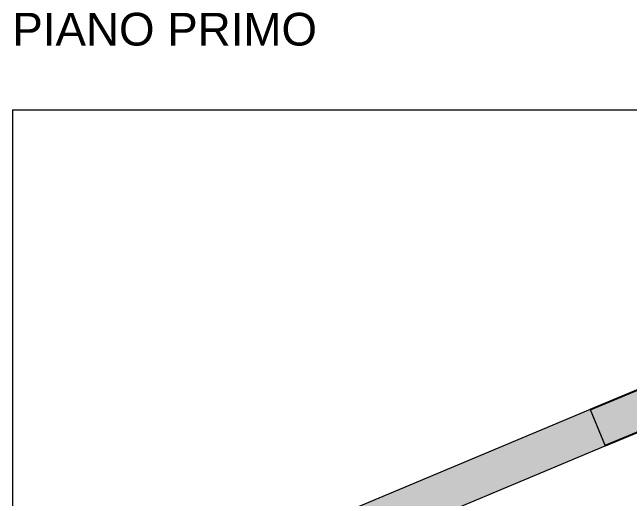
# Model space of a CAD drawing. Header units: millimetres. Extents: x 19901 to 42199, y 14822 to 21214.
# Drawn here: x 26358 to 27301, y 17345 to 18088 of the extents above; entities that cross this region are included whole.
import ezdxf

# ---------------------------------------------------------------- set-up
doc = ezdxf.new("R2010")
doc.units = ezdxf.units.MM
doc.layers.get('0').update_dxf_attribs({"lineweight": 18})
for name, color, linetype, lineweight in [('MURO', 1, 'Continuous', 25), ('vetro', 140, 'Continuous', 15), ('Wall', 7, 'Continuous', 20)]:
    doc.layers.add(name, color=color, linetype=linetype, lineweight=lineweight)
doc.styles.get("Standard").update_dxf_attribs({"font": 'Arial.ttf'})

msp = doc.modelspace()

# ---------------------------------------------------------------- hatches: boundary and pattern name
at = {"layer": 'Wall', "true_color": 0x636466}
h = msp.add_hatch(color=251, dxfattribs=at)
h.dxf.hatch_style = 1
h.paths.add_polyline_path([(27263.82, 17425.85), (27240.65, 17481.19), (26827.35, 17308.13), (26827.6, 17307.52), (26981.23, 17307.52)])
h.paths.add_polyline_path([(26981.23, 17307.52), (26827.6, 17307.52), (26850.52, 17252.78)])
h.paths.add_polyline_path([(26447.66, 17149.14), (26357.69, 17111.47), (26357.69, 17111.43), (26380.85, 17056.12), (26470.84, 17093.8)])
h.paths.add_polyline_path([(27638.79, 17647.91), (27240.65, 17481.19), (27263.82, 17425.85), (27661.97, 17592.56), (27661.97, 17592.56)])
h.paths.add_polyline_path([(27661.97, 17657.61), (27638.79, 17647.91), (27661.97, 17592.56)])
h.paths.add_polyline_path([(28226.14, 17828.81), (28202.97, 17884.15), (27661.97, 17657.61), (27661.97, 17592.56)])
h.paths.add_polyline_path([(28334.5, 17939.23), (28202.97, 17884.15), (28226.14, 17828.81), (28357.68, 17883.88)])
h.paths.add_polyline_path([(26850.52, 17252.78), (26827.6, 17307.52), (26825.89, 17307.52), (26447.66, 17149.14), (26470.84, 17093.8)])

# ---------------------------------------------------------------- linework, layer by layer
for q in [(28357.68, 17939.23), (26357.68, 17046.28)]:
    msp.add_line((26357.68, 17939.23), q)
at = {"layer": 'MURO'}
for p, q in [((27240.66, 17481.19), (27638.79, 17647.91)), ((27661.97, 17592.56), (27263.82, 17425.85))]:
    msp.add_line(p, q, dxfattribs=at)
at = {"layer": 'vetro'}
for p, q in [((27240.66, 17481.19), (26827.35, 17308.13)), ((26850.52, 17252.78), (27263.82, 17425.85))]:
    msp.add_line(p, q, dxfattribs=at)
at = {"layer": 'Wall', "color": 1}
msp.add_line((27240.65, 17481.19), (27263.82, 17425.85), dxfattribs=at)

# ---------------------------------------------------------------- texts
at = {"insert": (26357.68, 18087.53), "char_height": 50, "attachment_point": 1}
msp.add_mtext_dynamic_manual_height_columns('PIANO PRIMO', width=1017.1208, gutter_width=12.5, heights=[0], dxfattribs=at)

doc.saveas('drawing.dxf')
